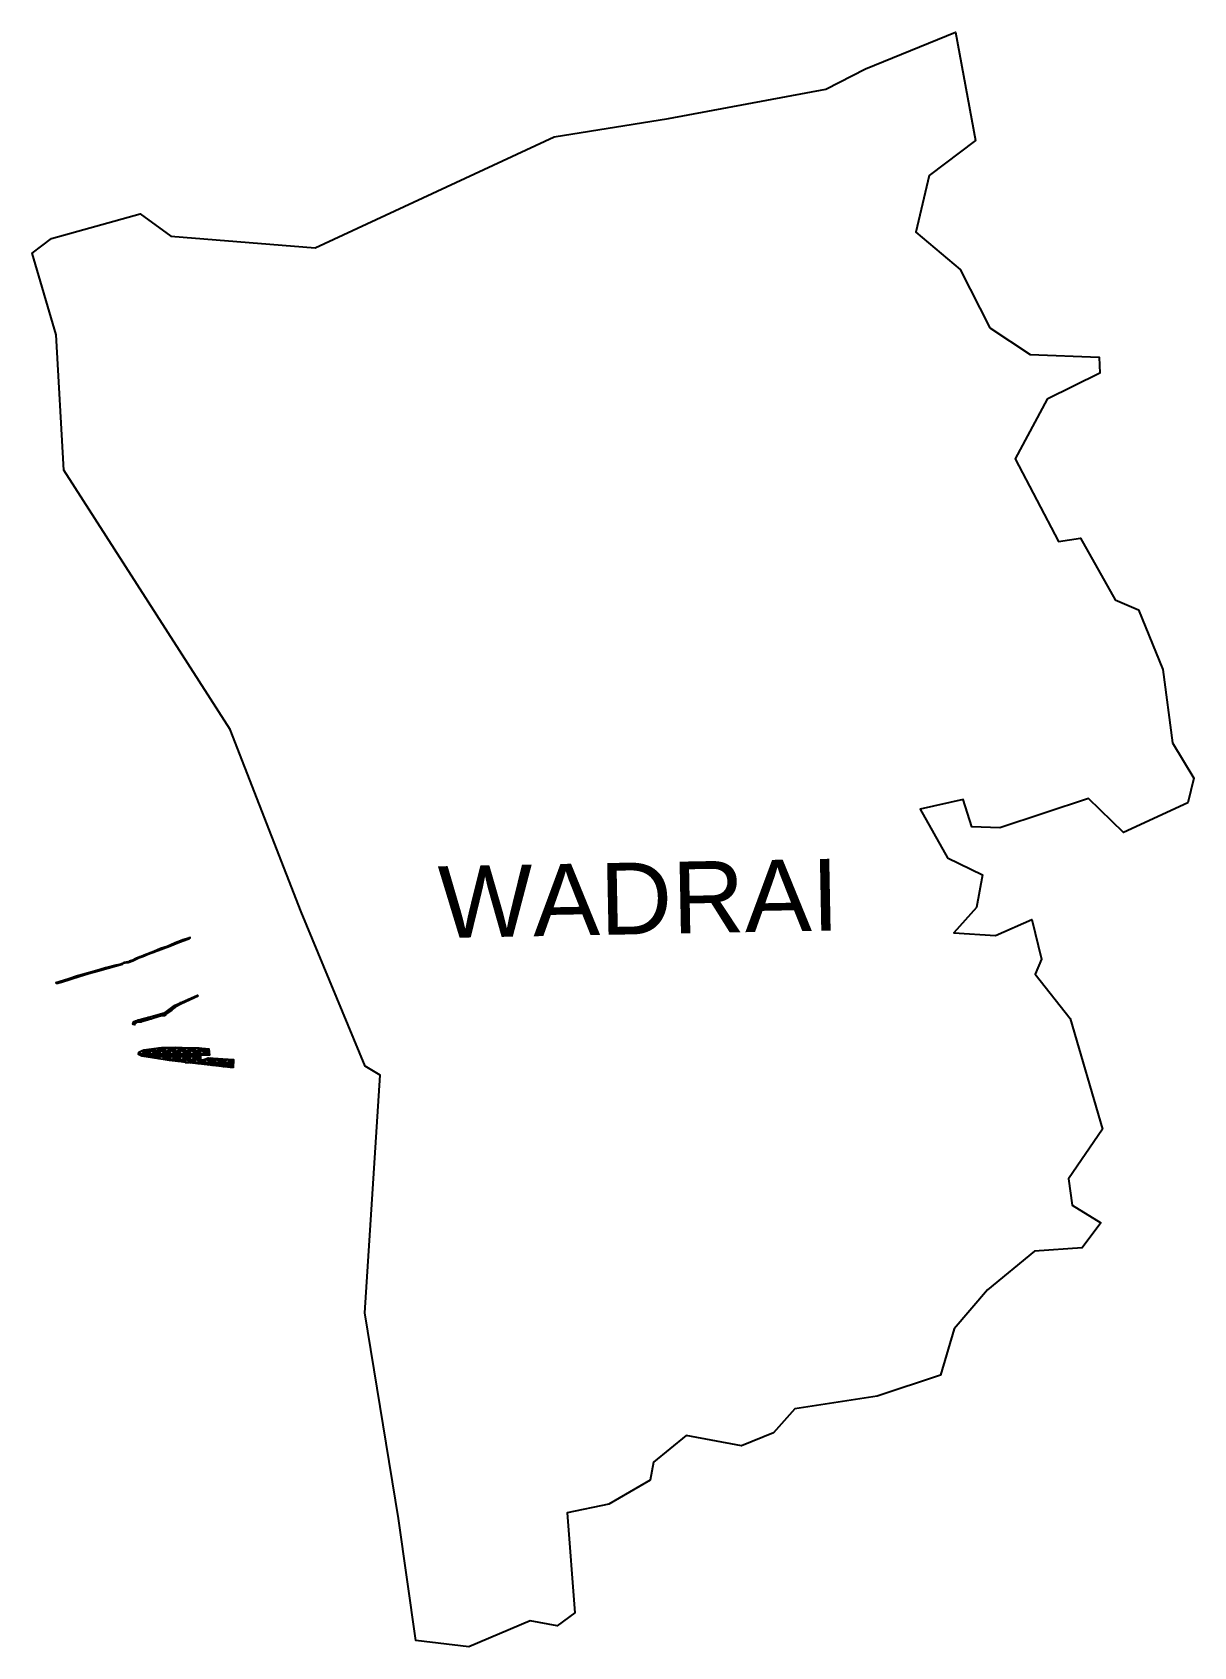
# Model space of a CAD drawing. Header units: metres. Extents: x 259555 to 261314, y 2175188 to 2177634.
import ezdxf

# ---------------------------------------------------------------- set-up
doc = ezdxf.new("R2010")
doc.units = ezdxf.units.M
doc.header["$MEASUREMENT"] = 0
for name, color, linetype in [('BREAKWATER', 6, 'Continuous'), ('village', 3, 'Continuous'), ('VILLAGE NAME', 250, 'Continuous')]:
    doc.layers.add(name, color=color, linetype=linetype)
doc.styles.get("Standard").update_dxf_attribs({"font": 'arial.ttf'})
pattern_1 = [(60, (0, 0), (-3.0479999988, -7e-10), [2.794, -0.254]), (180, (0, 0), (1.524, -2.6396454294), [2.794, -0.254]), (300, (0, 0), (3.0479999988, -7e-10), [2.794, -0.254]), (60, (0.254, 0), (-3.0479999988, -7e-10), [0.508, -2.54]), (300, (0.254, 0), (3.0479999988, -7e-10), [0.508, -2.54]), (60, (-0.127, 0.22), (-3.0479999988, -7e-10), [0.508, -2.54]), (180, (-0.127, 0.22), (1.524, -2.6396454294), [0.508, -2.54]), (300, (-0.127, -0.22), (3.0479999988, -7e-10), [0.508, -2.54]), (180, (-0.127, -0.22), (1.524, -2.6396454294), [0.508, -2.54]), (60, (-1.016, 0), (-3.0479999988, -7e-10), [0.508, -2.54]), (300, (-1.016, 0), (3.0479999988, -7e-10), [0.508, -2.54]), (60, (0.508, -0.88), (-3.0479999988, -7e-10), [0.508, -2.54]), (180, (0.508, -0.88), (1.524, -2.6396454294), [0.508, -2.54]), (300, (0.508, 0.88), (3.0479999988, -7e-10), [0.508, -2.54]), (180, (0.508, 0.88), (1.524, -2.6396454294), [0.508, -2.54]), (0, (0.508, 0.44), (-1.524, 2.6396454294), [1.778, -1.27]), (0, (0.508, -0.44), (-1.524, 2.6396454294), [1.778, -1.27]), (120, (0.127, 0.66), (-3.0479999988, 7e-10), [1.778, -1.27]), (120, (-0.635, 0.22), (-3.0479999988, 7e-10), [1.778, -1.27]), (240, (-0.635, -0.22), (1.5239999988, -2.63964543), [1.778, -1.27]), (240, (0.127, -0.66), (1.5239999988, -2.63964543), [1.778, -1.27])]
pattern_2 = [(60, (0, 0), (-15.239999994, -3e-09), [13.97, -1.27]), (180, (0, 0), (7.62, -13.19822715), [13.97, -1.27]), (300, (0, 0), (15.239999994, -3e-09), [13.97, -1.27]), (60, (1.27, 0), (-15.239999994, -3e-09), [2.54, -12.7]), (300, (1.27, 0), (15.239999994, -3e-09), [2.54, -12.7]), (60, (-0.635, 1.1), (-15.239999994, -3e-09), [2.54, -12.7]), (180, (-0.635, 1.1), (7.62, -13.19822715), [2.54, -12.7]), (300, (-0.635, -1.1), (15.239999994, -3e-09), [2.54, -12.7]), (180, (-0.635, -1.1), (7.62, -13.19822715), [2.54, -12.7]), (60, (-5.08, 0), (-15.239999994, -3e-09), [2.54, -12.7]), (300, (-5.08, 0), (15.239999994, -3e-09), [2.54, -12.7]), (60, (2.54, -4.4), (-15.239999994, -3e-09), [2.54, -12.7]), (180, (2.54, -4.4), (7.62, -13.19822715), [2.54, -12.7]), (300, (2.54, 4.4), (15.239999994, -3e-09), [2.54, -12.7]), (180, (2.54, 4.4), (7.62, -13.19822715), [2.54, -12.7]), (0, (2.54, 2.2), (-7.62, 13.19822715), [8.89, -6.35]), (0, (2.54, -2.2), (-7.62, 13.19822715), [8.89, -6.35]), (120, (0.635, 3.3), (-15.239999994, 3e-09), [8.89, -6.35]), (120, (-3.175, 1.1), (-15.239999994, 3e-09), [8.89, -6.35]), (240, (-3.175, -1.1), (7.619999994, -13.19822715), [8.89, -6.35]), (240, (0.635, -3.3), (7.619999994, -13.19822715), [8.89, -6.35])]

msp = doc.modelspace()

# ---------------------------------------------------------------- hatches: boundary and pattern name
at = {"layer": 'BREAKWATER'}
h = msp.add_hatch(dxfattribs=at)
h.set_pattern_fill('ESCHER', color=256, scale=0.1)
h.set_pattern_definition(pattern_1)
h.paths.add_polyline_path([(259591.1, 2176192.9), (259599, 2176194.8), (259612.8, 2176199.1), (259625.5, 2176203.5), (259632.2, 2176205.2), (259640.4, 2176207.8), (259655.6, 2176211.8), (259669.4, 2176215.8), (259691.4, 2176222), (259693.5, 2176223.3), (259695.2, 2176223.8), (259700.1, 2176224.7), (259706.7, 2176227.2), (259715.9, 2176231.5), (259722.3, 2176233.7), (259730.4, 2176237), (259749.3, 2176244.2), (259762.9, 2176249.2), (259775.1, 2176254.5), (259792.6, 2176260.9), (259792.5, 2176261.3), (259793.7, 2176262), (259793.6, 2176262.4), (259791.8, 2176261.8), (259791.7, 2176261.5), (259782.8, 2176258.8), (259775.2, 2176255.8), (259770.8, 2176254.2), (259770.1, 2176253.7), (259758.8, 2176248.6), (259748.9, 2176245.5), (259738.8, 2176241.3), (259724.1, 2176235.5), (259719.3, 2176233.6), (259717.5, 2176233.1), (259711.6, 2176230.6), (259706.7, 2176228.1), (259701.9, 2176226.6), (259701.6, 2176226.2), (259696.6, 2176225), (259693.5, 2176224.4), (259691.1, 2176222.9), (259687.4, 2176221.7), (259681, 2176220.2), (259665.6, 2176216.5), (259652.2, 2176212.5), (259639.6, 2176208.8), (259630.6, 2176206.1), (259622.9, 2176204.1), (259608.5, 2176199.2), (259590.5, 2176193.7)])
h = msp.add_hatch(dxfattribs=at)
h.set_pattern_fill('ESCHER', color=256, scale=0.5)
h.set_pattern_definition(pattern_2)
h.paths.add_polyline_path([(259792.6, 2176260.9), (259792.5, 2176261.3), (259793.7, 2176262), (259793.6, 2176262.4), (259791.8, 2176261.8), (259791.7, 2176261.5), (259782.8, 2176258.8), (259775.2, 2176255.8), (259770.8, 2176254.2), (259770.1, 2176253.7), (259758.8, 2176248.6), (259748.9, 2176245.5), (259738.8, 2176241.3), (259724.1, 2176235.5), (259719.3, 2176233.6), (259717.5, 2176233.1), (259711.6, 2176230.6), (259706.7, 2176228.1), (259701.9, 2176226.6), (259701.6, 2176226.2), (259696.6, 2176225), (259693.5, 2176224.4), (259691.1, 2176222.9), (259687.4, 2176221.7), (259681, 2176220.2), (259665.6, 2176216.5), (259652.2, 2176212.5), (259639.6, 2176208.8), (259630.6, 2176206.1), (259622.9, 2176204.1), (259608.5, 2176199.2), (259590.5, 2176193.7), (259591.1, 2176192.9), (259599, 2176194.8), (259612.8, 2176199.1), (259625.5, 2176203.5), (259632.2, 2176205.2), (259640.4, 2176207.8), (259655.6, 2176211.8), (259669.4, 2176215.8), (259691.4, 2176222), (259693.5, 2176223.3), (259695.2, 2176223.8), (259700.1, 2176224.7), (259706.7, 2176227.2), (259715.9, 2176231.5), (259722.3, 2176233.7), (259730.4, 2176237), (259749.3, 2176244.2), (259762.9, 2176249.2), (259775.1, 2176254.5)])
h = msp.add_hatch(dxfattribs=at)
h.set_pattern_fill('ESCHER', color=256, scale=0.1)
h.set_pattern_definition(pattern_1)
h.paths.add_polyline_path([(259806.1, 2176173.5), (259779.5, 2176161.3), (259771, 2176156.8), (259768.1, 2176154.2), (259766.1, 2176152.4), (259764.2, 2176150.7), (259762.6, 2176149.7), (259757.9, 2176146.9), (259756.7, 2176146.1), (259755.8, 2176144.2), (259754.9, 2176143.9), (259750.1, 2176143.9), (259738.5, 2176140.1), (259729.3, 2176137.3), (259719.9, 2176134.7), (259717.1, 2176134.2), (259714.9, 2176134.5), (259710.4, 2176132.3), (259709.9, 2176129.9), (259707.4, 2176130.4), (259706.8, 2176132.2), (259708.6, 2176135.1), (259712.9, 2176136.6), (259721.3, 2176139.2), (259733.1, 2176142.2), (259748.8, 2176146.6), (259755.7, 2176148.8), (259765.9, 2176156.3), (259769.9, 2176159.3), (259778.6, 2176163.5), (259790.4, 2176168.2), (259804.7, 2176174.9)])
h = msp.add_hatch(dxfattribs=at)
h.set_pattern_fill('ESCHER', color=256, scale=0.5)
h.set_pattern_definition(pattern_2)
h.paths.add_polyline_path([(259719.9, 2176134.7), (259729.3, 2176137.3), (259738.5, 2176140.1), (259750.1, 2176143.9), (259754.9, 2176143.9), (259755.8, 2176144.2), (259756.7, 2176146.1), (259757.9, 2176146.9), (259762.6, 2176149.7), (259764.2, 2176150.7), (259766.1, 2176152.4), (259768.1, 2176154.2), (259771, 2176156.8), (259779.5, 2176161.3), (259806.1, 2176173.5), (259804.7, 2176174.9), (259790.4, 2176168.2), (259778.6, 2176163.5), (259769.9, 2176159.3), (259765.9, 2176156.3), (259755.7, 2176148.8), (259748.8, 2176146.6), (259733.1, 2176142.2), (259721.3, 2176139.2), (259712.9, 2176136.6), (259708.6, 2176135.1), (259706.8, 2176132.2), (259707.4, 2176130.4), (259709.9, 2176129.9), (259710.4, 2176132.3), (259714.9, 2176134.5), (259717.1, 2176134.2)])
h = msp.add_hatch(dxfattribs=at)
h.set_pattern_fill('ESCHER', color=256, scale=0.1)
h.set_pattern_definition(pattern_1)
h.paths.add_polyline_path([(259858.9, 2176064.8), (259762.4, 2176075.8), (259720.6, 2176082.7), (259715.7, 2176085.1), (259716, 2176088.4), (259719.8, 2176090.7), (259723.8, 2176092.3), (259750.5, 2176095.6), (259772.2, 2176096.1), (259791.3, 2176095.3), (259806.5, 2176095.2), (259821.8, 2176093.6), (259822.9, 2176084.1), (259809.4, 2176084.1), (259809.4, 2176076.9), (259814.5, 2176077.3), (259821.7, 2176080.1), (259843.2, 2176078.6), (259859.5, 2176077.4)])
h = msp.add_hatch(dxfattribs=at)
h.set_pattern_fill('ESCHER', color=256, scale=0.5)
h.set_pattern_definition(pattern_2)
h.paths.add_polyline_path([(259821.8, 2176093.6), (259806.5, 2176095.2), (259791.3, 2176095.3), (259772.2, 2176096.1), (259750.5, 2176095.6), (259723.8, 2176092.3), (259719.8, 2176090.7), (259716, 2176088.4), (259715.7, 2176085.1), (259720.6, 2176082.7), (259762.4, 2176075.8), (259858.9, 2176064.8), (259859.5, 2176077.4), (259843.2, 2176078.6), (259821.7, 2176080.1), (259814.5, 2176077.3), (259809.4, 2176076.9), (259809.4, 2176084.1), (259822.9, 2176084.1)])

# ---------------------------------------------------------------- linework, layer by layer
at = {"layer": 'BREAKWATER', "flags": 128}
for points in [[(259591.1, 2176192.9), (259599, 2176194.8), (259612.8, 2176199.1), (259625.5, 2176203.5), (259632.2, 2176205.2), (259640.4, 2176207.8), (259655.6, 2176211.8), (259669.4, 2176215.8), (259691.4, 2176222), (259693.5, 2176223.3), (259695.2, 2176223.8), (259700.1, 2176224.7), (259706.7, 2176227.2), (259715.9, 2176231.5), (259722.3, 2176233.7), (259730.4, 2176237), (259749.3, 2176244.2), (259762.9, 2176249.2), (259775.1, 2176254.5), (259792.6, 2176260.9), (259792.5, 2176261.3), (259793.7, 2176262), (259793.6, 2176262.4), (259791.8, 2176261.8), (259791.7, 2176261.5), (259782.8, 2176258.8), (259775.2, 2176255.8), (259770.8, 2176254.2), (259770.1, 2176253.7), (259758.8, 2176248.6), (259748.9, 2176245.5), (259738.8, 2176241.3), (259724.1, 2176235.5), (259719.3, 2176233.6), (259717.5, 2176233.1), (259711.6, 2176230.6), (259706.7, 2176228.1), (259701.9, 2176226.6), (259701.6, 2176226.2), (259696.6, 2176225), (259693.5, 2176224.4), (259691.1, 2176222.9), (259687.4, 2176221.7), (259681, 2176220.2), (259665.6, 2176216.5), (259652.2, 2176212.5), (259639.6, 2176208.8), (259630.6, 2176206.1), (259622.9, 2176204.1), (259608.5, 2176199.2), (259590.5, 2176193.7)], [(259806.1, 2176173.5), (259779.5, 2176161.3), (259771, 2176156.8), (259768.1, 2176154.2), (259766.1, 2176152.4), (259764.2, 2176150.7), (259762.6, 2176149.7), (259757.9, 2176146.9), (259756.7, 2176146.1), (259755.8, 2176144.2), (259754.9, 2176143.9), (259750.1, 2176143.9), (259738.5, 2176140.1), (259729.3, 2176137.3), (259719.9, 2176134.7), (259717.1, 2176134.2), (259714.9, 2176134.5), (259710.4, 2176132.3), (259709.9, 2176129.9), (259707.4, 2176130.4), (259706.8, 2176132.2), (259708.6, 2176135.1), (259712.9, 2176136.6), (259721.3, 2176139.2), (259733.1, 2176142.2), (259748.8, 2176146.6), (259755.7, 2176148.8), (259765.9, 2176156.3), (259769.9, 2176159.3), (259778.6, 2176163.5), (259790.4, 2176168.2), (259804.7, 2176174.9)], [(259858.9, 2176064.8), (259762.4, 2176075.8), (259720.6, 2176082.7), (259715.7, 2176085.1), (259716, 2176088.4), (259719.8, 2176090.7), (259723.8, 2176092.3), (259750.5, 2176095.6), (259772.2, 2176096.1), (259791.3, 2176095.3), (259806.5, 2176095.2), (259821.8, 2176093.6), (259822.9, 2176084.1), (259809.4, 2176084.1), (259809.4, 2176076.9), (259814.5, 2176077.3), (259821.7, 2176080.1), (259843.2, 2176078.6), (259859.5, 2176077.4)]]:
    msp.add_lwpolyline(points, close=True, dxfattribs=at)
at = {"layer": 'village', "color": 3, "true_color": 0x00ff00}
msp.add_polyline3d([(261313.8, 2176504, 0), (261304.7, 2176466.3, 0), (261207.4, 2176421.3, 0), (261154.3, 2176472.9, 0), (261020.2, 2176428.3, 0), (260977.5, 2176430.2, 0), (260964.5, 2176471.6, 0), (260899.5, 2176456.8, 0), (260941, 2176382.9, 0), (260994.1, 2176357.4, 0), (260985, 2176308, 0), (260950.7, 2176269.6, 0), (261013.8, 2176265.5, 0), (261068.7, 2176289.8, 0), (261083.3, 2176229.4, 0), (261073.5, 2176206.7, 0), (261126.6, 2176139.5, 0), (261175.8, 2175971.7, 0), (261124.1, 2175896.8, 0), (261129.6, 2175856.6, 0), (261173.1, 2175830, 0), (261144.8, 2175792.3, 0), (261072.8, 2175787.1, 0), (261001.4, 2175728.3, 0), (260950.8, 2175669.5, 0), (260930.3, 2175599.4, 0), (260834.3, 2175567.4, 0), (260709.4, 2175548.4, 0), (260677.5, 2175511.8, 0), (260628.9, 2175492, 0), (260545.3, 2175507.8, 0), (260495.8, 2175467.4, 0), (260490.5, 2175440.2, 0), (260427.8, 2175403.9, 0), (260365, 2175390.7, 0), (260376.2, 2175239, 0), (260349.7, 2175219.3, 0), (260308.8, 2175226.8, 0), (260216, 2175187.7, 0), (260135.8, 2175197.1, 0), (260109.1, 2175381.8, 0), (260058.4, 2175693.7, 0), (260081.4, 2176053.6, 0), (260058.8, 2176067.3, 0), (259961.8, 2176301.5, 0), (259854.4, 2176577.5, 0), (259602.5, 2176970.3, 0), (259590.8, 2177175.5, 0), (259554.6, 2177299.5, 0), (259583.9, 2177321.6, 0), (259718, 2177359, 0), (259764.6, 2177325, 0), (259983.2, 2177307.4, 0), (260345.1, 2177475.5, 0), (260518.1, 2177503.6, 0), (260756.5, 2177547.9, 0), (260816.5, 2177578.7, 0), (260953.1, 2177634, 0), (260983.3, 2177470, 0), (260913.2, 2177417.1, 0), (260892.9, 2177331.3, 0), (260959.9, 2177274.4, 0), (261004.9, 2177186.2, 0), (261066.2, 2177145.6, 0), (261170.4, 2177141.8, 0), (261171.6, 2177117.3, 0), (261091.9, 2177078.1, 0), (261043.6, 2176987.7, 0), (261109.1, 2176862.4, 0), (261142.3, 2176867.3, 0), (261194.6, 2176774, 0), (261230.3, 2176758.8, 0), (261266.8, 2176668.3, 0), (261281.9, 2176557.1, 0)], close=True, dxfattribs=at)

# ---------------------------------------------------------------- texts
at = {"layer": 'VILLAGE NAME', "insert": (260168.3, 2176370.2), "char_height": 108.748, "attachment_point": 1, "rotation": 1.1028}
msp.add_mtext_dynamic_manual_height_columns('{\\fArial|b0|i0|c0|p34;WADRAI}', width=726.929, gutter_width=543.7, heights=[0], dxfattribs=at)
msp.add_mtext_dynamic_manual_height_columns('{\\fArial|b0|i0|c0|p34;WADRAI}', width=726.929, gutter_width=543.7, heights=[0], dxfattribs=at)

doc.saveas('drawing.dxf')
